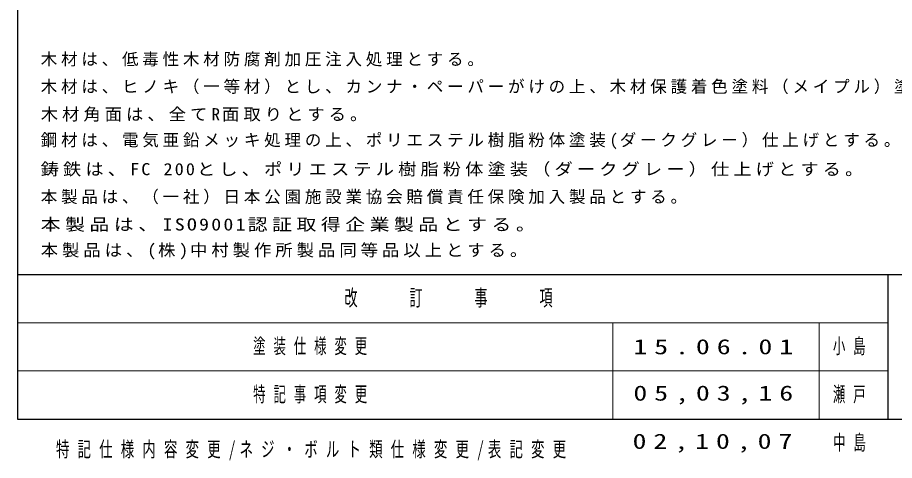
# Model space of a CAD drawing. Units: millimetres on the paper, scale 1:20. Extents: x -365 to 0, y -6 to 257.
# Drawn here: x -365 to -237.6, y -6 to 58.3 of the extents above; entities that cross this region are included whole.
import ezdxf

# ---------------------------------------------------------------- set-up
doc = ezdxf.new("R2010")
doc.units = ezdxf.units.MM
doc.layers.add('99', color=7, linetype='Continuous')
doc.layers.add('CLASS1', color=7, linetype='Continuous')
doc.layers.add('NAKAMURA図枠', color=7, linetype='Continuous', lineweight=13)
doc.styles.add('ＭＳ ゴシック', font='')
doc.styles.get('ＭＳ ゴシック').set_extended_font_data('MS Gothic')

msp = doc.modelspace()

# ---------------------------------------------------------------- linework, layer by layer
at = {"layer": 'NAKAMURA図枠', "color": 20, "lineweight": 25}
for p, q in [((-365, 257), (-365, 0)), ((-365, 21), (0, 21)), ((-365, 0), (0, 0))]:
    msp.add_line(p, q, dxfattribs=at)
at = {"layer": 'NAKAMURA図枠', "color": 3, "lineweight": 25}
msp.add_line((-238.5, 21), (-238.5, 0), dxfattribs=at)
at = {"layer": 'NAKAMURA図枠'}
for p, q in [((-365, 14), (-238.5, 14)), ((-278.5, 14), (-278.5, 0)), ((-248.5, 14), (-248.5, 0)), ((-365, 7), (-238.5, 7))]:
    msp.add_line(p, q, dxfattribs=at)

# ---------------------------------------------------------------- texts
at = {"layer": '99', "char_height": 2.199, "style": 'ＭＳ ゴシック'}
for s, insert, attachment_point in [('\\T1.64;\\W0.6;塗装仕様変更', (-330.75, 10.5), 4), ('\\T1.5;\\W1.35;15.06.01', (-275.5, 10.5), 4), ('\\T1.64;\\W0.6;小島', (-246.5, 10.5), 4), ('\\T1.64;\\W0.6;特記事項変更', (-330.75, 3.5), 4), ('\\T1.5;\\W1.35;05,03,16', (-275.5, 3.5), 4), ('\\T1.64;\\W0.6;瀬戸', (-246.5, 3.5), 4), ('\\T1.5;\\W1.35;02,10,07', (-263.5, -3.5), 5), ('\\T1.64;\\W0.6;中島', (-243.5, -3.5), 5), ('\\T1.61;\\W0.65;特記仕様内容変更/ネジ・ボルト類仕様変更/表記変更', (-321.75, -6), 8)]:
    msp.add_mtext(s, dxfattribs=dict(at, insert=insert, attachment_point=attachment_point))
at = {"layer": 'CLASS1', "char_height": 1.76, "attachment_point": 7, "style": 'ＭＳ ゴシック'}
for s, insert in [('\\T1.23;木材は、低毒性木材防腐剤加圧注入処理とする。', (-361.632, 51.196)), ('\\T1.23;木材は、ヒノキ（一等材）とし、カンナ・ペーパーがけの上、木材保護着色塗料（メイプル）塗装仕上げとする。', (-361.632, 47.196)), ('\\T1.23;\\W1.05;木材角面は、全てR面取りとする。', (-361.632, 43.196)), ('\\T1.23;鋼材は、電気亜鉛メッキ処理の上、ポリエステル樹脂粉体塗装(ダークグレー）仕上げとする。', (-361.632, 39.196)), ('\\T1.23;\\W1.1;鋳鉄は、FC\\~200とし、ポリエステル樹脂粉体塗装（ダークグレー）仕上げとする。', (-361.632, 35.196)), ('\\T1.23;本製品は、（一社）日本公園施設業協会賠償責任保険加入製品とする。', (-361.632, 31.196)), ('\\T1.23;\\W1.2;本製品は、ISO9001認証取得企業製品とする。', (-361.632, 27.196)), ('\\T1.23;\\W1.05;本製品は、(株)中村製作所製品同等品以上とする。', (-361.632, 23.196))]:
    msp.add_mtext(s, dxfattribs=dict(at, insert=insert))
at = {"layer": 'NAKAMURA図枠', "insert": (-301.75, 17.5), "char_height": 2.346, "attachment_point": 5, "style": 'ＭＳ ゴシック'}
msp.add_mtext('\\T1.64;\\W0.6;改\u3000\u3000訂\u3000\u3000事\u3000\u3000項', dxfattribs=at)

doc.saveas('drawing.dxf')
